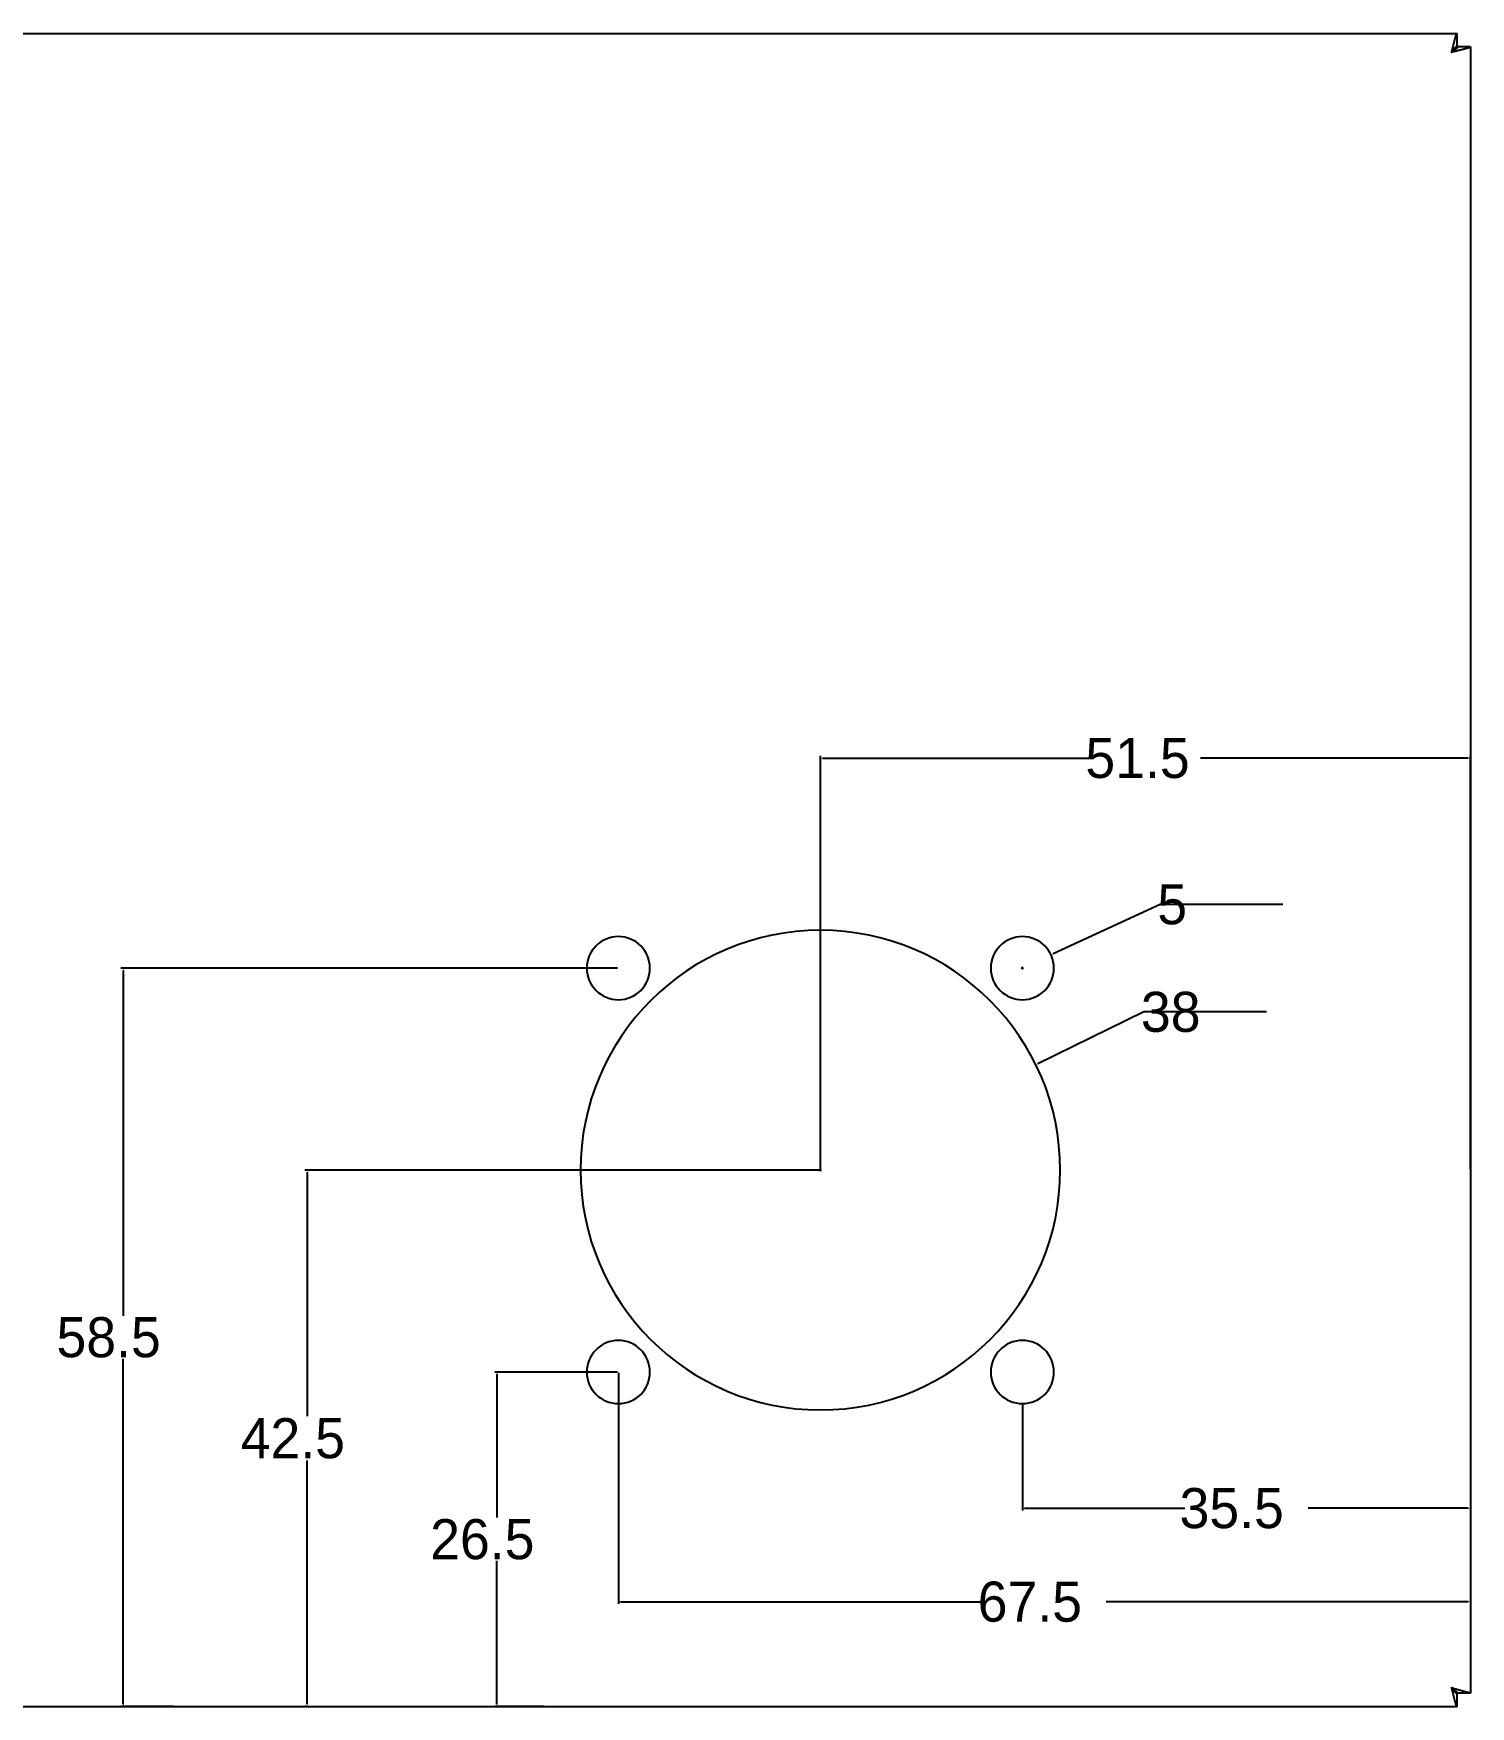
# Model space of a CAD drawing. Extents: x -21 to 172, y 0 to 218.
# Drawn here: x 58.1 to 172, y 85.3 to 217.8 of the extents above; entities that cross this region are included whole.
import ezdxf

# ---------------------------------------------------------------- set-up
doc = ezdxf.new("R2010")
doc.units = 0
doc.header["$LTSCALE"] = 25.4
doc.linetypes.add('KÖRPER', pattern=[0])
doc.layers.get('DEFPOINTS').update_dxf_attribs({"linetype": 'CONTINUOUS'})
doc.layers.add('2D_ANSICHT_2_DIMENSIONS_2', color=7, linetype='KÖRPER')
doc.layers.add('2D_ANSICHT_2_DRAWING_2', color=7, linetype='KÖRPER')
doc.dimstyles.get("Standard").update_dxf_attribs({"dimtxt": 0.18, "dimasz": 0.18, "dimexe": 0.18, "dimexo": 0.0625, "dimgap": 0.09, "dimtad": 0, "dimtih": 1, "dimtoh": 1, "dimzin": 0, "dimcen": 0.09, "dimazin": 3, "dimtfac": 1, "dimtofl": 0, "dimtmove": 0, "dimatfit": 3})

# ---------------------------------------------------------------- blocks, each defined once
blk = doc.blocks.new('*D1')
at = {"layer": '2D_ANSICHT_2_DIMENSIONS_2', "color": 0, "linetype": 'KÖRPER'}
for p, q in [((146.1, 140.29), (137.71, 136.18)), ((155.81, 140.29), (146.1, 140.29)), ((120.39, 127.76), (120.57, 127.76)), ((120.48, 127.67), (120.48, 127.85))]:
    blk.add_line(p, q, dxfattribs=at)
at = {"layer": '2D_ANSICHT_2_DIMENSIONS_2', "color": 0}
blk.add_solid([(137.7, 136.21), (137.72, 136.15), (137.55, 136.1)], dxfattribs=at)
at = {"layer": 'DEFPOINTS', "color": 0}
for p in [(137.55, 136.1), (103.41, 119.41)]:
    blk.add_point(p, dxfattribs=at)
at = {"layer": '2D_ANSICHT_2_DIMENSIONS_2', "color": 0}
blk.add_text('38', height=3.175, dxfattribs=at).set_placement((145.87, 138.71))
blk = doc.blocks.new('*D2')
at = {"layer": '2D_ANSICHT_2_DIMENSIONS_2', "color": 0, "linetype": 'KÖRPER'}
for p, q in [((147.39, 148.8), (138.91, 144.88)), ((157.1, 148.8), (147.39, 148.8)), ((136.39, 143.76), (136.57, 143.76)), ((136.48, 143.67), (136.48, 143.85))]:
    blk.add_line(p, q, dxfattribs=at)
at = {"layer": '2D_ANSICHT_2_DIMENSIONS_2', "color": 0}
blk.add_solid([(138.9, 144.91), (138.92, 144.85), (138.75, 144.81)], dxfattribs=at)
at = {"layer": 'DEFPOINTS', "color": 0}
for p in [(138.75, 144.81), (134.21, 142.71)]:
    blk.add_point(p, dxfattribs=at)
at = {"layer": '2D_ANSICHT_2_DIMENSIONS_2', "color": 0}
blk.add_text('5', height=3.17, dxfattribs=at).set_placement((147.17, 147.23))
blk = doc.blocks.new('*D3')
at = {"layer": '2D_ANSICHT_2_DIMENSIONS_2', "color": 0, "linetype": 'KÖRPER'}
for p, q in [((120.48, 127.82), (120.48, 160.57)), ((120.66, 160.39), (141.87, 160.39)), ((171.8, 160.39), (150.59, 160.39)), ((171.98, 127.82), (171.98, 160.57))]:
    blk.add_line(p, q, dxfattribs=at)
at = {"layer": '2D_ANSICHT_2_DIMENSIONS_2', "color": 0}
for points in [[(120.66, 160.42), (120.66, 160.36), (120.48, 160.39)], [(171.8, 160.36), (171.8, 160.42), (171.98, 160.39)]]:
    blk.add_solid(points, dxfattribs=at)
at = {"layer": 'DEFPOINTS', "color": 0}
for p in [(171.98, 160.39), (120.48, 127.76), (171.98, 127.76)]:
    blk.add_point(p, dxfattribs=at)
at = {"layer": '2D_ANSICHT_2_DIMENSIONS_2', "color": 0}
blk.add_text('51.5', height=3.175, dxfattribs=at).set_placement((141.47, 158.82))
blk = doc.blocks.new('*D4')
at = {"layer": '2D_ANSICHT_2_DIMENSIONS_2', "color": 0, "linetype": 'KÖRPER'}
for p, q in [((136.48, 109.19), (136.48, 100.78)), ((171.98, 109.19), (171.98, 100.78)), ((136.66, 100.96), (149.35, 100.96)), ((171.8, 100.96), (159.11, 100.96))]:
    blk.add_line(p, q, dxfattribs=at)
at = {"layer": '2D_ANSICHT_2_DIMENSIONS_2', "color": 0}
for points in [[(136.66, 100.99), (136.66, 100.93), (136.48, 100.96)], [(171.8, 100.93), (171.8, 100.99), (171.98, 100.96)]]:
    blk.add_solid(points, dxfattribs=at)
at = {"layer": 'DEFPOINTS', "color": 0}
for p in [(136.48, 109.26), (171.98, 109.26), (171.98, 100.96)]:
    blk.add_point(p, dxfattribs=at)
at = {"layer": '2D_ANSICHT_2_DIMENSIONS_2', "color": 0}
blk.add_text('35.5', height=3.175, dxfattribs=at).set_placement((148.93, 99.39))
blk = doc.blocks.new('*D5')
at = {"layer": '2D_ANSICHT_2_DIMENSIONS_2', "color": 0, "linetype": 'KÖRPER'}
for p, q in [((104.48, 111.69), (104.48, 93.38)), ((104.66, 93.56), (133.34, 93.56)), ((171.8, 93.56), (143.11, 93.56)), ((171.98, 93.49), (171.98, 93.38))]:
    blk.add_line(p, q, dxfattribs=at)
at = {"layer": '2D_ANSICHT_2_DIMENSIONS_2', "color": 0}
for points in [[(104.66, 93.59), (104.66, 93.53), (104.48, 93.56)], [(171.8, 93.53), (171.8, 93.59), (171.98, 93.56)]]:
    blk.add_solid(points, dxfattribs=at)
at = {"layer": 'DEFPOINTS', "color": 0}
for p in [(104.48, 111.76), (171.98, 93.56), (171.98, 93.56)]:
    blk.add_point(p, dxfattribs=at)
at = {"layer": '2D_ANSICHT_2_DIMENSIONS_2', "color": 0}
blk.add_text('67.5', height=3.175, dxfattribs=at).set_placement((132.94, 91.98))
blk = doc.blocks.new('*D6')
at = {"layer": '2D_ANSICHT_2_DIMENSIONS_2', "color": 0, "linetype": 'KÖRPER'}
for p, q in [((104.42, 111.76), (94.68, 111.76)), ((94.86, 111.58), (94.86, 100.22)), ((94.86, 85.44), (94.86, 96.8)), ((98.61, 85.26), (94.68, 85.26))]:
    blk.add_line(p, q, dxfattribs=at)
at = {"layer": '2D_ANSICHT_2_DIMENSIONS_2', "color": 0}
for points in [[(94.89, 111.58), (94.83, 111.58), (94.86, 111.76)], [(94.83, 85.44), (94.89, 85.44), (94.86, 85.26)]]:
    blk.add_solid(points, dxfattribs=at)
at = {"layer": 'DEFPOINTS', "color": 0}
for p in [(104.48, 111.76), (94.86, 85.26), (98.67, 85.26)]:
    blk.add_point(p, dxfattribs=at)
at = {"layer": '2D_ANSICHT_2_DIMENSIONS_2', "color": 0}
blk.add_text('26.5', height=3.175, dxfattribs=at).set_placement((89.57, 96.93))
blk = doc.blocks.new('*D7')
at = {"layer": '2D_ANSICHT_2_DIMENSIONS_2', "color": 0, "linetype": 'KÖRPER'}
for p, q in [((120.42, 127.76), (79.65, 127.76)), ((79.83, 127.58), (79.83, 108.25)), ((79.83, 85.44), (79.83, 104.76)), ((79.77, 85.26), (79.65, 85.26))]:
    blk.add_line(p, q, dxfattribs=at)
at = {"layer": '2D_ANSICHT_2_DIMENSIONS_2', "color": 0}
for points in [[(79.86, 127.58), (79.8, 127.58), (79.83, 127.76)], [(79.8, 85.44), (79.86, 85.44), (79.83, 85.26)]]:
    blk.add_solid(points, dxfattribs=at)
at = {"layer": 'DEFPOINTS', "color": 0}
for p in [(120.48, 127.76), (79.83, 85.26), (79.83, 85.26)]:
    blk.add_point(p, dxfattribs=at)
at = {"layer": '2D_ANSICHT_2_DIMENSIONS_2', "color": 0}
blk.add_text('42.5', height=3.175, dxfattribs=at).set_placement((74.56, 104.93))
blk = doc.blocks.new('*D8')
at = {"layer": '2D_ANSICHT_2_DIMENSIONS_2', "color": 0, "linetype": 'KÖRPER'}
for p, q in [((104.42, 143.76), (65.08, 143.76)), ((65.26, 143.58), (65.26, 116.22)), ((65.26, 85.44), (65.26, 112.8)), ((69.23, 85.26), (65.08, 85.26))]:
    blk.add_line(p, q, dxfattribs=at)
at = {"layer": '2D_ANSICHT_2_DIMENSIONS_2', "color": 0}
for points in [[(65.29, 143.58), (65.23, 143.58), (65.26, 143.76)], [(65.23, 85.44), (65.29, 85.44), (65.26, 85.26)]]:
    blk.add_solid(points, dxfattribs=at)
at = {"layer": 'DEFPOINTS', "color": 0}
for p in [(104.48, 143.76), (65.26, 85.26), (69.29, 85.26)]:
    blk.add_point(p, dxfattribs=at)
at = {"layer": '2D_ANSICHT_2_DIMENSIONS_2', "color": 0}
blk.add_text('58.5', height=3.175, dxfattribs=at).set_placement((59.97, 112.93))

msp = doc.modelspace()

# ---------------------------------------------------------------- linework, layer by layer
at = {"layer": '2D_ANSICHT_2_DRAWING_2', "color": 5, "linetype": 'KÖRPER'}
for p, q in [((50.729, 217.806), (170.908, 217.806)), ((171.979, 216.736), (171.979, 86.327)), ((50.729, 85.256), (170.908, 85.256))]:
    msp.add_line(p, q, dxfattribs=at)
for points in [[(170.479, 216.306), (170.483, 216.322), (170.488, 216.338), (170.492, 216.354), (170.496, 216.369), (170.5, 216.385), (170.505, 216.401), (170.509, 216.417), (170.513, 216.432), (170.517, 216.448), (170.521, 216.464), (170.526, 216.48), (170.53, 216.495), (170.534, 216.511), (170.538, 216.527), (170.542, 216.543), (170.546, 216.559), (170.55, 216.574), (170.554, 216.59), (170.559, 216.606), (170.563, 216.622), (170.567, 216.638), (170.571, 216.653), (170.575, 216.669), (170.579, 216.685), (170.583, 216.701), (170.587, 216.717), (170.591, 216.732), (170.595, 216.748), (170.599, 216.764), (170.603, 216.78), (170.607, 216.796), (170.611, 216.811), (170.615, 216.827), (170.619, 216.843), (170.623, 216.859), (170.627, 216.875), (170.631, 216.891), (170.635, 216.906), (170.639, 216.922), (170.643, 216.938), (170.647, 216.954), (170.651, 216.97), (170.654, 216.986), (170.658, 217.001), (170.662, 217.017), (170.666, 217.033), (170.67, 217.049), (170.674, 217.065), (170.678, 217.081), (170.682, 217.096), (170.686, 217.112), (170.69, 217.128), (170.694, 217.144), (170.698, 217.16), (170.702, 217.176), (170.706, 217.191), (170.71, 217.207), (170.714, 217.223), (170.718, 217.239), (170.722, 217.255), (170.726, 217.27), (170.73, 217.286), (170.734, 217.302), (170.738, 217.318), (170.742, 217.334), (170.746, 217.349), (170.751, 217.365), (170.755, 217.381), (170.759, 217.397), (170.763, 217.413), (170.767, 217.428), (170.772, 217.444), (170.776, 217.46), (170.78, 217.476), (170.784, 217.491), (170.789, 217.507), (170.793, 217.523), (170.798, 217.538), (170.802, 217.554), (170.807, 217.57), (170.811, 217.585), (170.816, 217.601), (170.821, 217.616), (170.825, 217.632), (170.83, 217.648), (170.836, 217.663), (170.841, 217.679), (170.846, 217.695), (170.852, 217.71), (170.857, 217.725), (170.863, 217.74), (170.869, 217.754), (170.876, 217.769), (170.884, 217.784), (170.895, 217.798), (170.908, 217.806)], [(170.479, 216.306), (170.483, 216.312), (170.488, 216.317), (170.492, 216.322), (170.496, 216.328), (170.501, 216.333), (170.505, 216.339), (170.509, 216.344), (170.514, 216.349), (170.518, 216.355), (170.522, 216.36), (170.527, 216.366), (170.531, 216.371), (170.535, 216.376), (170.54, 216.382), (170.544, 216.387), (170.548, 216.393), (170.552, 216.398), (170.557, 216.404), (170.561, 216.409), (170.565, 216.415), (170.569, 216.42), (170.574, 216.426), (170.578, 216.431), (170.582, 216.437), (170.586, 216.442), (170.59, 216.448), (170.595, 216.453), (170.599, 216.459), (170.603, 216.464), (170.607, 216.47), (170.611, 216.475), (170.615, 216.481), (170.62, 216.486), (170.624, 216.492), (170.628, 216.497), (170.632, 216.503), (170.636, 216.508), (170.64, 216.514), (170.645, 216.52), (170.649, 216.525), (170.653, 216.531), (170.657, 216.536), (170.661, 216.542), (170.665, 216.547), (170.669, 216.553), (170.674, 216.558), (170.678, 216.564), (170.682, 216.569), (170.686, 216.575), (170.69, 216.58), (170.694, 216.586), (170.699, 216.591), (170.703, 216.597), (170.707, 216.603), (170.711, 216.608), (170.715, 216.614), (170.72, 216.619), (170.724, 216.625), (170.728, 216.63), (170.732, 216.636), (170.736, 216.641), (170.741, 216.647), (170.745, 216.652), (170.749, 216.657), (170.753, 216.663), (170.758, 216.668), (170.762, 216.674), (170.766, 216.679), (170.771, 216.685), (170.775, 216.69), (170.779, 216.695), (170.784, 216.701), (170.788, 216.706), (170.793, 216.711), (170.797, 216.717), (170.802, 216.722), (170.806, 216.727), (170.811, 216.732), (170.815, 216.737), (170.82, 216.742), (170.825, 216.748), (170.83, 216.753), (170.834, 216.758), (170.839, 216.762), (170.844, 216.767), (170.849, 216.772), (170.854, 216.777), (170.86, 216.781), (170.865, 216.786), (170.87, 216.79), (170.876, 216.794), (170.882, 216.797), (170.888, 216.801), (170.895, 216.804), (170.901, 216.806), (170.908, 216.806)], [(170.979, 216.736), (170.978, 216.729), (170.976, 216.722), (170.973, 216.716), (170.97, 216.709), (170.966, 216.703), (170.962, 216.698), (170.958, 216.692), (170.954, 216.687), (170.949, 216.682), (170.945, 216.677), (170.94, 216.672), (170.935, 216.667), (170.93, 216.662), (170.925, 216.657), (170.92, 216.652), (170.915, 216.647), (170.91, 216.643), (170.905, 216.638), (170.9, 216.633), (170.895, 216.629), (170.889, 216.624), (170.884, 216.62), (170.879, 216.615), (170.873, 216.611), (170.868, 216.607), (170.863, 216.602), (170.857, 216.598), (170.852, 216.593), (170.847, 216.589), (170.841, 216.585), (170.836, 216.581), (170.83, 216.576), (170.825, 216.572), (170.819, 216.568), (170.814, 216.564), (170.808, 216.559), (170.803, 216.555), (170.797, 216.551), (170.792, 216.547), (170.786, 216.543), (170.781, 216.538), (170.775, 216.534), (170.77, 216.53), (170.764, 216.526), (170.759, 216.522), (170.753, 216.517), (170.748, 216.513), (170.742, 216.509), (170.737, 216.505), (170.731, 216.501), (170.726, 216.497), (170.72, 216.493), (170.714, 216.488), (170.709, 216.484), (170.703, 216.48), (170.698, 216.476), (170.692, 216.472), (170.687, 216.468), (170.681, 216.463), (170.676, 216.459), (170.67, 216.455), (170.665, 216.451), (170.659, 216.447), (170.653, 216.443), (170.648, 216.439), (170.642, 216.434), (170.637, 216.43), (170.631, 216.426), (170.626, 216.422), (170.62, 216.418), (170.615, 216.413), (170.609, 216.409), (170.604, 216.405), (170.598, 216.401), (170.593, 216.397), (170.587, 216.392), (170.582, 216.388), (170.576, 216.384), (170.571, 216.38), (170.565, 216.375), (170.56, 216.371), (170.555, 216.367), (170.549, 216.363), (170.544, 216.358), (170.538, 216.354), (170.533, 216.35), (170.527, 216.345), (170.522, 216.341), (170.517, 216.337), (170.511, 216.333), (170.506, 216.328), (170.5, 216.324), (170.495, 216.319), (170.49, 216.315), (170.484, 216.311), (170.479, 216.306)], [(171.979, 216.736), (171.971, 216.722), (171.956, 216.712), (171.941, 216.703), (171.927, 216.696), (171.912, 216.69), (171.898, 216.685), (171.883, 216.679), (171.867, 216.673), (171.852, 216.668), (171.836, 216.663), (171.821, 216.658), (171.805, 216.653), (171.789, 216.648), (171.774, 216.643), (171.758, 216.638), (171.742, 216.634), (171.727, 216.629), (171.711, 216.625), (171.695, 216.62), (171.68, 216.616), (171.664, 216.611), (171.648, 216.607), (171.633, 216.603), (171.617, 216.599), (171.601, 216.594), (171.585, 216.59), (171.569, 216.586), (171.554, 216.582), (171.538, 216.578), (171.522, 216.574), (171.506, 216.569), (171.49, 216.565), (171.475, 216.561), (171.459, 216.557), (171.443, 216.553), (171.427, 216.549), (171.411, 216.545), (171.396, 216.541), (171.38, 216.537), (171.364, 216.533), (171.348, 216.529), (171.332, 216.525), (171.317, 216.521), (171.301, 216.517), (171.285, 216.513), (171.269, 216.509), (171.253, 216.505), (171.237, 216.501), (171.222, 216.497), (171.206, 216.493), (171.19, 216.49), (171.174, 216.486), (171.158, 216.482), (171.142, 216.478), (171.127, 216.474), (171.111, 216.47), (171.095, 216.466), (171.079, 216.462), (171.063, 216.458), (171.047, 216.454), (171.032, 216.45), (171.016, 216.446), (171, 216.442), (170.984, 216.438), (170.968, 216.434), (170.952, 216.43), (170.937, 216.426), (170.921, 216.422), (170.905, 216.418), (170.889, 216.414), (170.873, 216.41), (170.858, 216.406), (170.842, 216.402), (170.826, 216.398), (170.81, 216.394), (170.794, 216.39), (170.779, 216.386), (170.763, 216.382), (170.747, 216.378), (170.731, 216.374), (170.715, 216.369), (170.7, 216.365), (170.684, 216.361), (170.668, 216.357), (170.652, 216.353), (170.636, 216.349), (170.621, 216.345), (170.605, 216.34), (170.589, 216.336), (170.573, 216.332), (170.558, 216.328), (170.542, 216.323), (170.526, 216.319), (170.51, 216.315), (170.495, 216.311), (170.479, 216.306)], [(170.908, 85.256), (170.894, 85.264), (170.884, 85.279), (170.876, 85.294), (170.869, 85.308), (170.863, 85.323), (170.857, 85.337), (170.852, 85.352), (170.846, 85.368), (170.841, 85.383), (170.835, 85.399), (170.83, 85.415), (170.825, 85.43), (170.82, 85.446), (170.815, 85.462), (170.811, 85.477), (170.806, 85.493), (170.802, 85.508), (170.797, 85.524), (170.793, 85.54), (170.788, 85.555), (170.784, 85.571), (170.78, 85.587), (170.775, 85.603), (170.771, 85.618), (170.767, 85.634), (170.763, 85.65), (170.759, 85.666), (170.754, 85.682), (170.75, 85.697), (170.746, 85.713), (170.742, 85.729), (170.738, 85.745), (170.734, 85.761), (170.73, 85.776), (170.726, 85.792), (170.722, 85.808), (170.718, 85.824), (170.714, 85.84), (170.71, 85.855), (170.706, 85.871), (170.702, 85.887), (170.698, 85.903), (170.694, 85.919), (170.69, 85.934), (170.686, 85.95), (170.682, 85.966), (170.678, 85.982), (170.674, 85.998), (170.67, 86.014), (170.666, 86.029), (170.662, 86.045), (170.658, 86.061), (170.654, 86.077), (170.65, 86.093), (170.646, 86.109), (170.642, 86.124), (170.638, 86.14), (170.634, 86.156), (170.63, 86.172), (170.627, 86.188), (170.623, 86.204), (170.619, 86.219), (170.615, 86.235), (170.611, 86.251), (170.607, 86.267), (170.603, 86.283), (170.599, 86.299), (170.595, 86.314), (170.591, 86.33), (170.587, 86.346), (170.583, 86.362), (170.579, 86.378), (170.575, 86.393), (170.571, 86.409), (170.566, 86.425), (170.562, 86.441), (170.558, 86.457), (170.554, 86.472), (170.55, 86.488), (170.546, 86.504), (170.542, 86.52), (170.538, 86.536), (170.534, 86.551), (170.53, 86.567), (170.525, 86.583), (170.521, 86.599), (170.517, 86.615), (170.513, 86.63), (170.509, 86.646), (170.505, 86.662), (170.5, 86.678), (170.496, 86.693), (170.492, 86.709), (170.488, 86.725), (170.483, 86.741), (170.479, 86.756)], [(170.908, 86.256), (170.901, 86.257), (170.895, 86.259), (170.888, 86.262), (170.882, 86.265), (170.876, 86.269), (170.87, 86.273), (170.865, 86.277), (170.86, 86.281), (170.854, 86.286), (170.849, 86.29), (170.844, 86.295), (170.839, 86.3), (170.834, 86.305), (170.829, 86.31), (170.825, 86.315), (170.82, 86.32), (170.815, 86.325), (170.811, 86.33), (170.806, 86.335), (170.801, 86.341), (170.797, 86.346), (170.792, 86.351), (170.788, 86.356), (170.784, 86.362), (170.779, 86.367), (170.775, 86.372), (170.77, 86.378), (170.766, 86.383), (170.762, 86.389), (170.757, 86.394), (170.753, 86.4), (170.749, 86.405), (170.745, 86.41), (170.74, 86.416), (170.736, 86.421), (170.732, 86.427), (170.728, 86.432), (170.724, 86.438), (170.719, 86.443), (170.715, 86.449), (170.711, 86.454), (170.707, 86.46), (170.703, 86.465), (170.698, 86.471), (170.694, 86.476), (170.69, 86.482), (170.686, 86.488), (170.682, 86.493), (170.678, 86.499), (170.673, 86.504), (170.669, 86.51), (170.665, 86.515), (170.661, 86.521), (170.657, 86.526), (170.653, 86.532), (170.649, 86.537), (170.644, 86.543), (170.64, 86.549), (170.636, 86.554), (170.632, 86.56), (170.628, 86.565), (170.624, 86.571), (170.619, 86.576), (170.615, 86.582), (170.611, 86.587), (170.607, 86.593), (170.603, 86.598), (170.599, 86.604), (170.594, 86.609), (170.59, 86.615), (170.586, 86.62), (170.582, 86.626), (170.578, 86.631), (170.573, 86.637), (170.569, 86.642), (170.565, 86.648), (170.561, 86.653), (170.557, 86.659), (170.552, 86.664), (170.548, 86.67), (170.544, 86.675), (170.54, 86.681), (170.535, 86.686), (170.531, 86.692), (170.527, 86.697), (170.522, 86.702), (170.518, 86.708), (170.514, 86.713), (170.509, 86.719), (170.505, 86.724), (170.501, 86.729), (170.496, 86.735), (170.492, 86.74), (170.488, 86.746), (170.483, 86.751), (170.479, 86.756)], [(170.479, 86.756), (170.494, 86.751), (170.51, 86.746), (170.525, 86.741), (170.541, 86.737), (170.556, 86.732), (170.572, 86.727), (170.587, 86.722), (170.603, 86.717), (170.619, 86.712), (170.634, 86.708), (170.65, 86.703), (170.665, 86.698), (170.681, 86.693), (170.696, 86.689), (170.712, 86.684), (170.727, 86.679), (170.743, 86.675), (170.759, 86.67), (170.774, 86.665), (170.79, 86.661), (170.805, 86.656), (170.821, 86.652), (170.837, 86.647), (170.852, 86.643), (170.868, 86.638), (170.883, 86.634), (170.899, 86.629), (170.915, 86.625), (170.93, 86.62), (170.946, 86.616), (170.962, 86.611), (170.977, 86.607), (170.993, 86.603), (171.009, 86.598), (171.024, 86.594), (171.04, 86.589), (171.056, 86.585), (171.071, 86.581), (171.087, 86.576), (171.103, 86.572), (171.118, 86.568), (171.134, 86.563), (171.15, 86.559), (171.165, 86.555), (171.181, 86.551), (171.197, 86.546), (171.212, 86.542), (171.228, 86.538), (171.244, 86.534), (171.26, 86.529), (171.275, 86.525), (171.291, 86.521), (171.307, 86.517), (171.322, 86.513), (171.338, 86.508), (171.354, 86.504), (171.37, 86.5), (171.385, 86.496), (171.401, 86.492), (171.417, 86.488), (171.432, 86.483), (171.448, 86.479), (171.464, 86.475), (171.48, 86.471), (171.495, 86.467), (171.511, 86.463), (171.527, 86.459), (171.543, 86.454), (171.558, 86.45), (171.574, 86.446), (171.59, 86.442), (171.606, 86.438), (171.621, 86.434), (171.637, 86.43), (171.653, 86.426), (171.668, 86.421), (171.684, 86.417), (171.7, 86.413), (171.715, 86.409), (171.731, 86.404), (171.746, 86.4), (171.762, 86.396), (171.778, 86.392), (171.794, 86.387), (171.81, 86.383), (171.826, 86.379), (171.842, 86.375), (171.858, 86.371), (171.874, 86.366), (171.889, 86.361), (171.903, 86.356), (171.917, 86.351), (171.931, 86.346), (171.948, 86.341), (171.967, 86.336), (171.979, 86.327)], [(170.479, 86.756), (170.484, 86.752), (170.489, 86.747), (170.494, 86.742), (170.499, 86.737), (170.504, 86.733), (170.509, 86.728), (170.514, 86.723), (170.519, 86.719), (170.524, 86.714), (170.529, 86.709), (170.534, 86.705), (170.539, 86.7), (170.544, 86.695), (170.549, 86.691), (170.554, 86.686), (170.559, 86.681), (170.565, 86.677), (170.57, 86.672), (170.575, 86.668), (170.58, 86.663), (170.585, 86.659), (170.59, 86.654), (170.595, 86.649), (170.601, 86.645), (170.606, 86.64), (170.611, 86.636), (170.616, 86.631), (170.621, 86.627), (170.627, 86.623), (170.632, 86.618), (170.637, 86.614), (170.642, 86.609), (170.648, 86.605), (170.653, 86.6), (170.658, 86.596), (170.663, 86.591), (170.669, 86.587), (170.674, 86.583), (170.679, 86.578), (170.685, 86.574), (170.69, 86.57), (170.695, 86.565), (170.701, 86.561), (170.706, 86.556), (170.711, 86.552), (170.716, 86.548), (170.722, 86.543), (170.727, 86.539), (170.733, 86.535), (170.738, 86.53), (170.743, 86.526), (170.749, 86.522), (170.754, 86.518), (170.759, 86.513), (170.765, 86.509), (170.77, 86.505), (170.775, 86.5), (170.781, 86.496), (170.786, 86.492), (170.792, 86.488), (170.797, 86.483), (170.802, 86.479), (170.808, 86.475), (170.813, 86.47), (170.819, 86.466), (170.824, 86.462), (170.829, 86.458), (170.835, 86.453), (170.84, 86.449), (170.846, 86.445), (170.851, 86.441), (170.856, 86.436), (170.862, 86.432), (170.867, 86.428), (170.872, 86.424), (170.878, 86.419), (170.883, 86.415), (170.889, 86.411), (170.894, 86.406), (170.899, 86.402), (170.905, 86.398), (170.91, 86.394), (170.915, 86.389), (170.921, 86.385), (170.926, 86.38), (170.932, 86.376), (170.937, 86.372), (170.942, 86.367), (170.947, 86.363), (170.952, 86.358), (170.957, 86.353), (170.962, 86.349), (170.967, 86.344), (170.972, 86.339), (170.977, 86.333), (170.979, 86.327)]]:
    msp.add_lwpolyline(points, dxfattribs=at)
for points in [[(170.908, 216.806, 0), (170.908, 216.817, 0), (170.908, 216.827, 0), (170.908, 216.838, 0), (170.908, 216.848, 0), (170.908, 216.858, 0), (170.908, 216.869, 0), (170.908, 216.879, 0), (170.908, 216.89, 0), (170.908, 216.9, 0), (170.908, 216.91, 0), (170.908, 216.921, 0), (170.908, 216.931, 0), (170.908, 216.942, 0), (170.908, 216.952, 0), (170.908, 216.963, 0), (170.908, 216.973, 0), (170.908, 216.983, 0), (170.908, 216.994, 0), (170.908, 217.004, 0), (170.908, 217.015, 0), (170.908, 217.025, 0), (170.908, 217.035, 0), (170.908, 217.046, 0), (170.908, 217.056, 0), (170.908, 217.067, 0), (170.908, 217.077, 0), (170.908, 217.088, 0), (170.908, 217.098, 0), (170.908, 217.108, 0), (170.908, 217.119, 0), (170.908, 217.129, 0), (170.908, 217.14, 0), (170.908, 217.15, 0), (170.908, 217.16, 0), (170.908, 217.171, 0), (170.908, 217.181, 0), (170.908, 217.192, 0), (170.908, 217.202, 0), (170.908, 217.213, 0), (170.908, 217.223, 0), (170.908, 217.233, 0), (170.908, 217.244, 0), (170.908, 217.254, 0), (170.908, 217.265, 0), (170.908, 217.275, 0), (170.908, 217.285, 0), (170.908, 217.296, 0), (170.908, 217.306, 0), (170.908, 217.317, 0), (170.908, 217.327, 0), (170.908, 217.338, 0), (170.908, 217.348, 0), (170.908, 217.358, 0), (170.908, 217.369, 0), (170.908, 217.379, 0), (170.908, 217.39, 0), (170.908, 217.4, 0), (170.908, 217.41, 0), (170.908, 217.421, 0), (170.908, 217.431, 0), (170.908, 217.442, 0), (170.908, 217.452, 0), (170.908, 217.463, 0), (170.908, 217.473, 0), (170.908, 217.483, 0), (170.908, 217.494, 0), (170.908, 217.504, 0), (170.908, 217.515, 0), (170.908, 217.525, 0), (170.908, 217.535, 0), (170.908, 217.546, 0), (170.908, 217.556, 0), (170.908, 217.567, 0), (170.908, 217.577, 0), (170.908, 217.588, 0), (170.908, 217.598, 0), (170.908, 217.608, 0), (170.908, 217.619, 0), (170.908, 217.629, 0), (170.908, 217.64, 0), (170.908, 217.65, 0), (170.908, 217.66, 0), (170.908, 217.671, 0), (170.908, 217.681, 0), (170.908, 217.692, 0), (170.908, 217.702, 0), (170.908, 217.713, 0), (170.908, 217.723, 0), (170.908, 217.733, 0), (170.908, 217.744, 0), (170.908, 217.754, 0), (170.908, 217.765, 0), (170.908, 217.775, 0), (170.908, 217.785, 0), (170.908, 217.796, 0), (170.908, 217.806, 0)], [(171.979, 216.736, 0), (171.968, 216.736, 0), (171.958, 216.736, 0), (171.948, 216.736, 0), (171.937, 216.736, 0), (171.927, 216.736, 0), (171.916, 216.736, 0), (171.906, 216.736, 0), (171.896, 216.736, 0), (171.885, 216.736, 0), (171.875, 216.736, 0), (171.864, 216.736, 0), (171.854, 216.736, 0), (171.843, 216.736, 0), (171.833, 216.736, 0), (171.823, 216.736, 0), (171.812, 216.736, 0), (171.802, 216.736, 0), (171.791, 216.736, 0), (171.781, 216.736, 0), (171.771, 216.736, 0), (171.76, 216.736, 0), (171.75, 216.736, 0), (171.739, 216.736, 0), (171.729, 216.736, 0), (171.718, 216.736, 0), (171.708, 216.736, 0), (171.698, 216.736, 0), (171.687, 216.736, 0), (171.677, 216.736, 0), (171.666, 216.736, 0), (171.656, 216.736, 0), (171.646, 216.736, 0), (171.635, 216.736, 0), (171.625, 216.736, 0), (171.614, 216.736, 0), (171.604, 216.736, 0), (171.593, 216.736, 0), (171.583, 216.736, 0), (171.573, 216.736, 0), (171.562, 216.736, 0), (171.552, 216.736, 0), (171.541, 216.736, 0), (171.531, 216.736, 0), (171.521, 216.736, 0), (171.51, 216.736, 0), (171.5, 216.736, 0), (171.489, 216.736, 0), (171.479, 216.736, 0), (171.468, 216.736, 0), (171.458, 216.736, 0), (171.448, 216.736, 0), (171.437, 216.736, 0), (171.427, 216.736, 0), (171.416, 216.736, 0), (171.406, 216.736, 0), (171.396, 216.736, 0), (171.385, 216.736, 0), (171.375, 216.736, 0), (171.364, 216.736, 0), (171.354, 216.736, 0), (171.343, 216.736, 0), (171.333, 216.736, 0), (171.323, 216.736, 0), (171.312, 216.736, 0), (171.302, 216.736, 0), (171.291, 216.736, 0), (171.281, 216.736, 0), (171.271, 216.736, 0), (171.26, 216.736, 0), (171.25, 216.736, 0), (171.239, 216.736, 0), (171.229, 216.736, 0), (171.218, 216.736, 0), (171.208, 216.736, 0), (171.198, 216.736, 0), (171.187, 216.736, 0), (171.177, 216.736, 0), (171.166, 216.736, 0), (171.156, 216.736, 0), (171.146, 216.736, 0), (171.135, 216.736, 0), (171.125, 216.736, 0), (171.114, 216.736, 0), (171.104, 216.736, 0), (171.093, 216.736, 0), (171.083, 216.736, 0), (171.073, 216.736, 0), (171.062, 216.736, 0), (171.052, 216.736, 0), (171.041, 216.736, 0), (171.031, 216.736, 0), (171.021, 216.736, 0), (171.01, 216.736, 0), (171, 216.736, 0), (170.989, 216.736, 0), (170.979, 216.736, 0)], [(170.908, 85.256, 0), (170.908, 85.267, 0), (170.908, 85.277, 0), (170.908, 85.288, 0), (170.908, 85.298, 0), (170.908, 85.308, 0), (170.908, 85.319, 0), (170.908, 85.329, 0), (170.908, 85.34, 0), (170.908, 85.35, 0), (170.908, 85.36, 0), (170.908, 85.371, 0), (170.908, 85.381, 0), (170.908, 85.392, 0), (170.908, 85.402, 0), (170.908, 85.413, 0), (170.908, 85.423, 0), (170.908, 85.433, 0), (170.908, 85.444, 0), (170.908, 85.454, 0), (170.908, 85.465, 0), (170.908, 85.475, 0), (170.908, 85.485, 0), (170.908, 85.496, 0), (170.908, 85.506, 0), (170.908, 85.517, 0), (170.908, 85.527, 0), (170.908, 85.538, 0), (170.908, 85.548, 0), (170.908, 85.558, 0), (170.908, 85.569, 0), (170.908, 85.579, 0), (170.908, 85.59, 0), (170.908, 85.6, 0), (170.908, 85.61, 0), (170.908, 85.621, 0), (170.908, 85.631, 0), (170.908, 85.642, 0), (170.908, 85.652, 0), (170.908, 85.663, 0), (170.908, 85.673, 0), (170.908, 85.683, 0), (170.908, 85.694, 0), (170.908, 85.704, 0), (170.908, 85.715, 0), (170.908, 85.725, 0), (170.908, 85.735, 0), (170.908, 85.746, 0), (170.908, 85.756, 0), (170.908, 85.767, 0), (170.908, 85.777, 0), (170.908, 85.788, 0), (170.908, 85.798, 0), (170.908, 85.808, 0), (170.908, 85.819, 0), (170.908, 85.829, 0), (170.908, 85.84, 0), (170.908, 85.85, 0), (170.908, 85.86, 0), (170.908, 85.871, 0), (170.908, 85.881, 0), (170.908, 85.892, 0), (170.908, 85.902, 0), (170.908, 85.913, 0), (170.908, 85.923, 0), (170.908, 85.933, 0), (170.908, 85.944, 0), (170.908, 85.954, 0), (170.908, 85.965, 0), (170.908, 85.975, 0), (170.908, 85.985, 0), (170.908, 85.996, 0), (170.908, 86.006, 0), (170.908, 86.017, 0), (170.908, 86.027, 0), (170.908, 86.038, 0), (170.908, 86.048, 0), (170.908, 86.058, 0), (170.908, 86.069, 0), (170.908, 86.079, 0), (170.908, 86.09, 0), (170.908, 86.1, 0), (170.908, 86.11, 0), (170.908, 86.121, 0), (170.908, 86.131, 0), (170.908, 86.142, 0), (170.908, 86.152, 0), (170.908, 86.163, 0), (170.908, 86.173, 0), (170.908, 86.183, 0), (170.908, 86.194, 0), (170.908, 86.204, 0), (170.908, 86.215, 0), (170.908, 86.225, 0), (170.908, 86.235, 0), (170.908, 86.246, 0), (170.908, 86.256, 0)], [(171.979, 86.327, 0), (171.968, 86.327, 0), (171.958, 86.327, 0), (171.948, 86.327, 0), (171.937, 86.327, 0), (171.927, 86.327, 0), (171.916, 86.327, 0), (171.906, 86.327, 0), (171.896, 86.327, 0), (171.885, 86.327, 0), (171.875, 86.327, 0), (171.864, 86.327, 0), (171.854, 86.327, 0), (171.843, 86.327, 0), (171.833, 86.327, 0), (171.823, 86.327, 0), (171.812, 86.327, 0), (171.802, 86.327, 0), (171.791, 86.327, 0), (171.781, 86.327, 0), (171.771, 86.327, 0), (171.76, 86.327, 0), (171.75, 86.327, 0), (171.739, 86.327, 0), (171.729, 86.327, 0), (171.718, 86.327, 0), (171.708, 86.327, 0), (171.698, 86.327, 0), (171.687, 86.327, 0), (171.677, 86.327, 0), (171.666, 86.327, 0), (171.656, 86.327, 0), (171.646, 86.327, 0), (171.635, 86.327, 0), (171.625, 86.327, 0), (171.614, 86.327, 0), (171.604, 86.327, 0), (171.593, 86.327, 0), (171.583, 86.327, 0), (171.573, 86.327, 0), (171.562, 86.327, 0), (171.552, 86.327, 0), (171.541, 86.327, 0), (171.531, 86.327, 0), (171.521, 86.327, 0), (171.51, 86.327, 0), (171.5, 86.327, 0), (171.489, 86.327, 0), (171.479, 86.327, 0), (171.468, 86.327, 0), (171.458, 86.327, 0), (171.448, 86.327, 0), (171.437, 86.327, 0), (171.427, 86.327, 0), (171.416, 86.327, 0), (171.406, 86.327, 0), (171.396, 86.327, 0), (171.385, 86.327, 0), (171.375, 86.327, 0), (171.364, 86.327, 0), (171.354, 86.327, 0), (171.343, 86.327, 0), (171.333, 86.327, 0), (171.323, 86.327, 0), (171.312, 86.327, 0), (171.302, 86.327, 0), (171.291, 86.327, 0), (171.281, 86.327, 0), (171.271, 86.327, 0), (171.26, 86.327, 0), (171.25, 86.327, 0), (171.239, 86.327, 0), (171.229, 86.327, 0), (171.218, 86.327, 0), (171.208, 86.327, 0), (171.198, 86.327, 0), (171.187, 86.327, 0), (171.177, 86.327, 0), (171.166, 86.327, 0), (171.156, 86.327, 0), (171.146, 86.327, 0), (171.135, 86.327, 0), (171.125, 86.327, 0), (171.114, 86.327, 0), (171.104, 86.327, 0), (171.093, 86.327, 0), (171.083, 86.327, 0), (171.073, 86.327, 0), (171.062, 86.327, 0), (171.052, 86.327, 0), (171.041, 86.327, 0), (171.031, 86.327, 0), (171.021, 86.327, 0), (171.01, 86.327, 0), (171, 86.327, 0), (170.989, 86.327, 0), (170.979, 86.327, 0)]]:
    msp.add_polyline3d(points, dxfattribs=at)
at = {"layer": '2D_ANSICHT_2_DRAWING_2', "color": 5, "linetype": 'KÖRPER', "extrusion": (0, 0, -1)}
for centre, radius in [((-120.479, 127.756), 19), ((-104.479, 143.756), 2.5), ((-136.479, 143.756), 2.5), ((-104.479, 111.756), 2.5), ((-136.479, 111.756), 2.5)]:
    msp.add_circle(centre, radius, dxfattribs=at)

# ---------------------------------------------------------------- dimensions: what is measured, and where the dimension line sits
at = {"layer": '2D_ANSICHT_2_DIMENSIONS_2', "color": 18, "linetype": 'KÖRPER'}
for base, p1, p2, text, picture, middle in [((171.979, 160.39), (120.479, 127.756), (171.979, 127.756), '51.5', '*D3', (146.229, 160.39)), ((171.979, 93.557), (104.479, 111.756), (171.979, 93.557), '67.5', '*D5', (138.229, 93.557)), ((171.979, 100.958), (136.479, 109.256), (171.979, 109.256), '35.5', '*D4', (154.229, 100.958))]:
    dim = msp.add_linear_dim(base=base, p1=p1, p2=p2, text=text, dimstyle='STANDARD', override={"dimtxt": 3.175}, dxfattribs=at)
    dim.commit()
    dim.dimension.update_dxf_attribs({"geometry": picture, "text_midpoint": middle})
for p1, p2, text, picture, middle in [((134.21, 142.707), (138.748, 144.805), '5', '*D2', (156.919, 148.803)), ((103.41, 119.41), (137.548, 136.102), '38', '*D1', (155.63, 140.286))]:
    dim = msp.add_diameter_dim_2p(p1=p1, p2=p2, text=text, dimstyle='STANDARD', override={"dimtxt": 3.175, "dimtmove": 1}, dxfattribs=at)
    dim.commit()
    dim.dimension.update_dxf_attribs({"geometry": picture, "text_midpoint": middle, "dimtype": 163})
for base, p1, p2, text, picture, middle in [((65.257, 85.256), (104.479, 143.756), (69.294, 85.256), '58.5', '*D8', (65.257, 114.506)), ((79.834, 85.256), (120.479, 127.756), (79.834, 85.256), '42.5', '*D7', (79.834, 106.506)), ((94.861, 85.256), (104.479, 111.756), (98.673, 85.256), '26.5', '*D6', (94.861, 98.506))]:
    dim = msp.add_linear_dim(base=base, p1=p1, p2=p2, angle=90, text=text, dimstyle='STANDARD', override={"dimtxt": 3.175}, dxfattribs=at)
    dim.commit()
    dim.dimension.update_dxf_attribs({"geometry": picture, "text_midpoint": middle})

doc.saveas('drawing.dxf')
